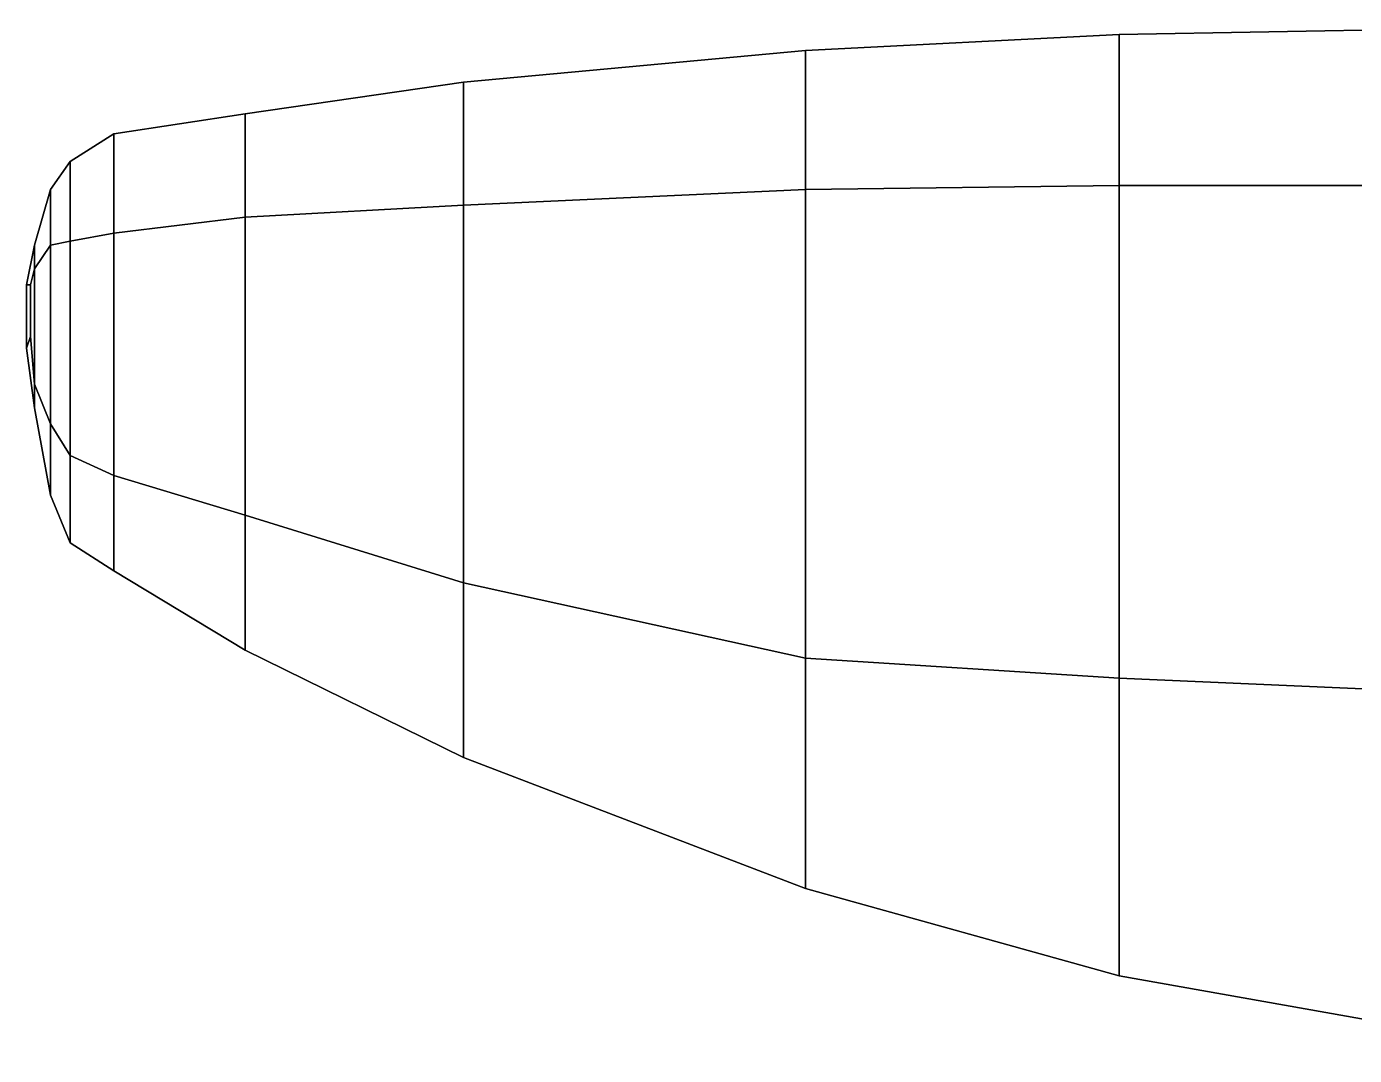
# Model space of a CAD drawing. Header units: millimetres. Extents: x -6.2 to 6.2, y -5.1 to 5.3.
# Drawn here: x -6.19 to -2.848, y 0.51 to 3.1 of the extents above; entities that cross this region are included whole.
import ezdxf

# ---------------------------------------------------------------- set-up
doc = ezdxf.new("R2010")
doc.units = ezdxf.units.MM
doc.layers.add('wing1', color=5, linetype='Continuous')

msp = doc.modelspace()

# ---------------------------------------------------------------- linework, layer by layer
at = {"layer": 'wing1'}
for points in [[(-4.23, 2.69, 2.05), (-3.44, 2.7, 2.02), (-3.44, 3.08, 1.84), (-4.23, 3.04, 1.91)], [(-4.23, 3.04, 1.91), (-3.44, 3.08, 1.84), (-3.44, 2.7, 1.68), (-4.23, 2.69, 1.78)], [(-3.44, 2.7, 2.02), (-2.31, 2.7, 1.96), (-2.31, 3.1, 1.74), (-3.44, 3.08, 1.84)], [(-3.44, 3.08, 1.84), (-2.31, 3.1, 1.74), (-2.31, 2.7, 1.55), (-3.44, 2.7, 1.68)], [(-5.09, 2.65, 2.1), (-4.23, 2.69, 2.05), (-4.23, 3.04, 1.91), (-5.09, 2.96, 1.99)], [(-5.09, 2.96, 1.99), (-4.23, 3.04, 1.91), (-4.23, 2.69, 1.78), (-5.09, 2.65, 1.89)], [(-5.64, 2.62, 2.12), (-5.09, 2.65, 2.1), (-5.09, 2.96, 1.99), (-5.64, 2.88, 2.04)], [(-5.64, 2.88, 2.04), (-5.09, 2.96, 1.99), (-5.09, 2.65, 1.89), (-5.64, 2.62, 1.95)], [(-5.97, 2.58, 2.14), (-5.64, 2.62, 2.12), (-5.64, 2.88, 2.04), (-5.97, 2.83, 2.07)], [(-5.97, 2.83, 2.07), (-5.64, 2.88, 2.04), (-5.64, 2.62, 1.95), (-5.97, 2.58, 1.99)], [(-6.08, 2.56, 2.14), (-5.97, 2.58, 2.14), (-5.97, 2.83, 2.07), (-6.08, 2.76, 2.08)], [(-6.08, 2.76, 2.08), (-5.97, 2.83, 2.07), (-5.97, 2.58, 1.99), (-6.08, 2.56, 2.01)], [(-6.13, 2.55, 2.14), (-6.08, 2.56, 2.14), (-6.08, 2.76, 2.08), (-6.13, 2.69, 2.08)], [(-6.13, 2.69, 2.08), (-6.08, 2.76, 2.08), (-6.08, 2.56, 2.01), (-6.13, 2.55, 2.02)], [(-6.17, 2.49, 2.13), (-6.13, 2.55, 2.14), (-6.13, 2.69, 2.08), (-6.17, 2.55, 2.09)], [(-6.17, 2.55, 2.09), (-6.13, 2.69, 2.08), (-6.13, 2.55, 2.02), (-6.17, 2.49, 2.04)], [(-4.23, 1.51, 2.05), (-4.23, 2.69, 2.05), (-5.09, 2.65, 2.1), (-5.09, 1.7, 2.1)], [(-5.09, 2.65, 1.89), (-4.23, 2.69, 1.78), (-4.23, 1.51, 1.78), (-5.09, 1.7, 1.89)], [(-3.44, 1.46, 2.02), (-3.44, 2.7, 2.02), (-4.23, 2.69, 2.05), (-4.23, 1.51, 2.05)], [(-4.23, 2.69, 1.78), (-3.44, 2.7, 1.68), (-3.44, 1.46, 1.68), (-4.23, 1.51, 1.78)], [(-2.31, 1.41, 1.96), (-2.31, 2.7, 1.96), (-3.44, 2.7, 2.02), (-3.44, 1.46, 2.02)], [(-3.44, 2.7, 1.68), (-2.31, 2.7, 1.55), (-2.31, 1.41, 1.55), (-3.44, 1.46, 1.68)], [(-5.09, 1.7, 2.1), (-5.09, 2.65, 2.1), (-5.64, 2.62, 2.12), (-5.64, 1.87, 2.12)], [(-5.64, 2.62, 1.95), (-5.09, 2.65, 1.89), (-5.09, 1.7, 1.89), (-5.64, 1.87, 1.95)], [(-5.64, 1.87, 2.12), (-5.64, 2.62, 2.12), (-5.97, 2.58, 2.14), (-5.97, 1.97, 2.14)], [(-5.97, 2.58, 1.99), (-5.64, 2.62, 1.95), (-5.64, 1.87, 1.95), (-5.97, 1.97, 1.99)], [(-5.97, 1.97, 2.14), (-5.97, 2.58, 2.14), (-6.08, 2.56, 2.14), (-6.08, 2.02, 2.14)], [(-6.08, 2.56, 2.01), (-5.97, 2.58, 1.99), (-5.97, 1.97, 1.99), (-6.08, 2.02, 2.01)], [(-6.18, 2.45, 2.12), (-6.17, 2.49, 2.13), (-6.17, 2.55, 2.09), (-6.19, 2.45, 2.09)], [(-6.19, 2.45, 2.09), (-6.17, 2.55, 2.09), (-6.17, 2.49, 2.04), (-6.18, 2.45, 2.06)], [(-6.13, 2.1, 2.14), (-6.13, 2.55, 2.14), (-6.17, 2.49, 2.13), (-6.17, 2.2, 2.13)], [(-6.17, 2.49, 2.04), (-6.13, 2.55, 2.02), (-6.13, 2.1, 2.02), (-6.17, 2.2, 2.04)], [(-6.08, 2.02, 2.14), (-6.08, 2.56, 2.14), (-6.13, 2.55, 2.14), (-6.13, 2.1, 2.14)], [(-6.13, 2.55, 2.02), (-6.08, 2.56, 2.01), (-6.08, 2.02, 2.01), (-6.13, 2.1, 2.02)], [(-6.17, 2.2, 2.13), (-6.17, 2.49, 2.13), (-6.18, 2.45, 2.12), (-6.18, 2.32, 2.12)], [(-6.18, 2.45, 2.06), (-6.17, 2.49, 2.04), (-6.17, 2.2, 2.04), (-6.18, 2.32, 2.06)], [(-6.18, 2.32, 2.12), (-6.18, 2.45, 2.12), (-6.19, 2.45, 2.09), (-6.19, 2.29, 2.09)], [(-6.19, 2.29, 2.09), (-6.19, 2.45, 2.09), (-6.18, 2.45, 2.06), (-6.18, 2.32, 2.06)], [(-6.19, 2.29, 2.09), (-6.17, 2.14, 2.09), (-6.17, 2.2, 2.13), (-6.18, 2.32, 2.12)], [(-6.18, 2.32, 2.06), (-6.17, 2.2, 2.04), (-6.17, 2.14, 2.09), (-6.19, 2.29, 2.09)], [(-6.17, 2.14, 2.09), (-6.13, 1.92, 2.08), (-6.13, 2.1, 2.14), (-6.17, 2.2, 2.13)], [(-6.17, 2.2, 2.04), (-6.13, 2.1, 2.02), (-6.13, 1.92, 2.08), (-6.17, 2.14, 2.09)], [(-6.13, 1.92, 2.08), (-6.08, 1.8, 2.08), (-6.08, 2.02, 2.14), (-6.13, 2.1, 2.14)], [(-6.13, 2.1, 2.02), (-6.08, 2.02, 2.01), (-6.08, 1.8, 2.08), (-6.13, 1.92, 2.08)], [(-6.08, 1.8, 2.08), (-5.97, 1.73, 2.07), (-5.97, 1.97, 2.14), (-6.08, 2.02, 2.14)], [(-6.08, 2.02, 2.01), (-5.97, 1.97, 1.99), (-5.97, 1.73, 2.07), (-6.08, 1.8, 2.08)], [(-5.97, 1.73, 2.07), (-5.64, 1.53, 2.04), (-5.64, 1.87, 2.12), (-5.97, 1.97, 2.14)], [(-5.97, 1.97, 1.99), (-5.64, 1.87, 1.95), (-5.64, 1.53, 2.04), (-5.97, 1.73, 2.07)], [(-5.64, 1.53, 2.04), (-5.09, 1.26, 1.99), (-5.09, 1.7, 2.1), (-5.64, 1.87, 2.12)], [(-5.64, 1.87, 1.95), (-5.09, 1.7, 1.89), (-5.09, 1.26, 1.99), (-5.64, 1.53, 2.04)], [(-5.09, 1.26, 1.99), (-4.23, 0.93, 1.91), (-4.23, 1.51, 2.05), (-5.09, 1.7, 2.1)], [(-5.09, 1.7, 1.89), (-4.23, 1.51, 1.78), (-4.23, 0.93, 1.91), (-5.09, 1.26, 1.99)], [(-4.23, 0.93, 1.91), (-3.44, 0.71, 1.84), (-3.44, 1.46, 2.02), (-4.23, 1.51, 2.05)], [(-4.23, 1.51, 1.78), (-3.44, 1.46, 1.68), (-3.44, 0.71, 1.84), (-4.23, 0.93, 1.91)], [(-3.44, 0.71, 1.84), (-2.31, 0.51, 1.74), (-2.31, 1.41, 1.96), (-3.44, 1.46, 2.02)], [(-3.44, 1.46, 1.68), (-2.31, 1.41, 1.55), (-2.31, 0.51, 1.74), (-3.44, 0.71, 1.84)]]:
    msp.add_3dface(points, dxfattribs=at)

doc.saveas('drawing.dxf')
